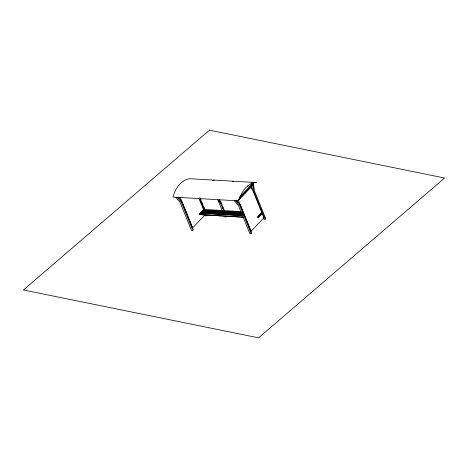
<?xml version="1.0" encoding="UTF-8"?>
<svg xmlns="http://www.w3.org/2000/svg" width="468" height="468" viewBox="0 0 468 468"><rect width="100%" height="100%" fill="white"/><g stroke="black" fill="none" stroke-linecap="round" stroke-linejoin="round"><path stroke-width="0.7" d="M178.56 198.414L179.542 197.385M243.284 217.269L199.737 214.555A1.48 0.942 -86.7 0 1 199.725 213.349L200.105 212.952L242.857 215.42M205.458 214.473L192.559 227.963L180.092 197.28M192.787 230.373L181.49 202.58L177.232 197.438L175.869 197.361L180.127 202.498L191.418 230.297L192.787 230.373L193.383 229.753L182.029 201.807L178.138 197.11M207.277 215.221L206.68 215.847L205.317 215.766M239.628 197.046L251.913 184.199L252.948 184.257L238.698 199.157M238.774 199.508L240.265 197.952M241.751 196.396L249.198 188.616M236.96 201.79L237.943 200.76M238.926 199.731L253.182 184.831M226.758 216.351L226.161 216.971L224.798 216.895M251.228 233.754L239.938 205.955L235.679 200.813L234.31 200.737L238.569 205.873L249.865 233.672L251.228 233.754L251.825 233.128L240.47 205.183L236.556 200.456M263.221 217.813L263.759 219.141L265.128 219.223L265.719 218.597L254.428 190.804L253.217 182.473L251.848 182.397M212.209 180.443L214.256 180.221M253.217 182.473L252.533 182.772L253.773 191.277L265.128 219.223M232.368 181.268L233.737 181.35M247.174 185.977L250.795 186.188M241.184 211.571L203.51 209.395L202.819 210.114L241.944 212.373M241.78 212.542L202.662 210.284L201.971 211.004L242.541 213.344M242.383 213.513L201.807 211.173L201.117 211.893L242.418 214.274M242.254 214.443L200.959 212.062L200.269 212.782L243.015 215.251M199.725 213.349L243.19 215.865M199.766 214.642L243.237 217.152M251.181 186.539L263.899 217.854L251 231.338L238.534 200.655M251.07 186.867L252.17 189.569L251.667 186.129M261.922 213.619L262.051 213.946M263.209 216.783L263.361 217.158M237.253 200.719L238.06 202.714M220.843 201.79L222.189 205.095M222.727 206.423L224.073 209.728M219.621 199.824L224.002 210.612M219.135 199.672L223.733 210.98M218.527 200.415L219.352 202.439M217.766 199.59L222.364 210.904M219.615 215.508L219.749 215.83M219.199 215.479L219.328 215.806M200.286 198.017L201.094 200M202.17 202.65L202.977 204.633M203.516 205.955L204.855 209.266M199.865 198.022L204.797 210.155M199.386 197.882L204.247 209.857M198.882 198.297L203.539 209.758M251.269 183.38L251.468 184.755M258.067 216.298L257.681 216.702A1.48 0.942 -86.7 0 0 257.698 217.901L258.5 217.351L258.067 216.298M258.921 215.409L258.231 216.128L258.658 217.181L259.348 216.462L258.921 215.409M259.769 214.519L259.079 215.239L259.512 216.292L260.196 215.572L259.769 214.519M260.618 213.63L259.933 214.35L260.36 215.403L261.05 214.683L260.618 213.63M261.472 212.741L260.781 213.461L261.208 214.514L261.899 213.794L261.472 212.741M209.418 130.168L23.4 289.979L258.582 337.832L444.6 178.021L209.418 130.168M256.195 182.538L190.429 178.735A29.344 18.667 -86.7 0 0 172.897 197.081L238.657 200.877A29.344 18.667 -86.7 0 1 256.195 182.549"/></g></svg>
